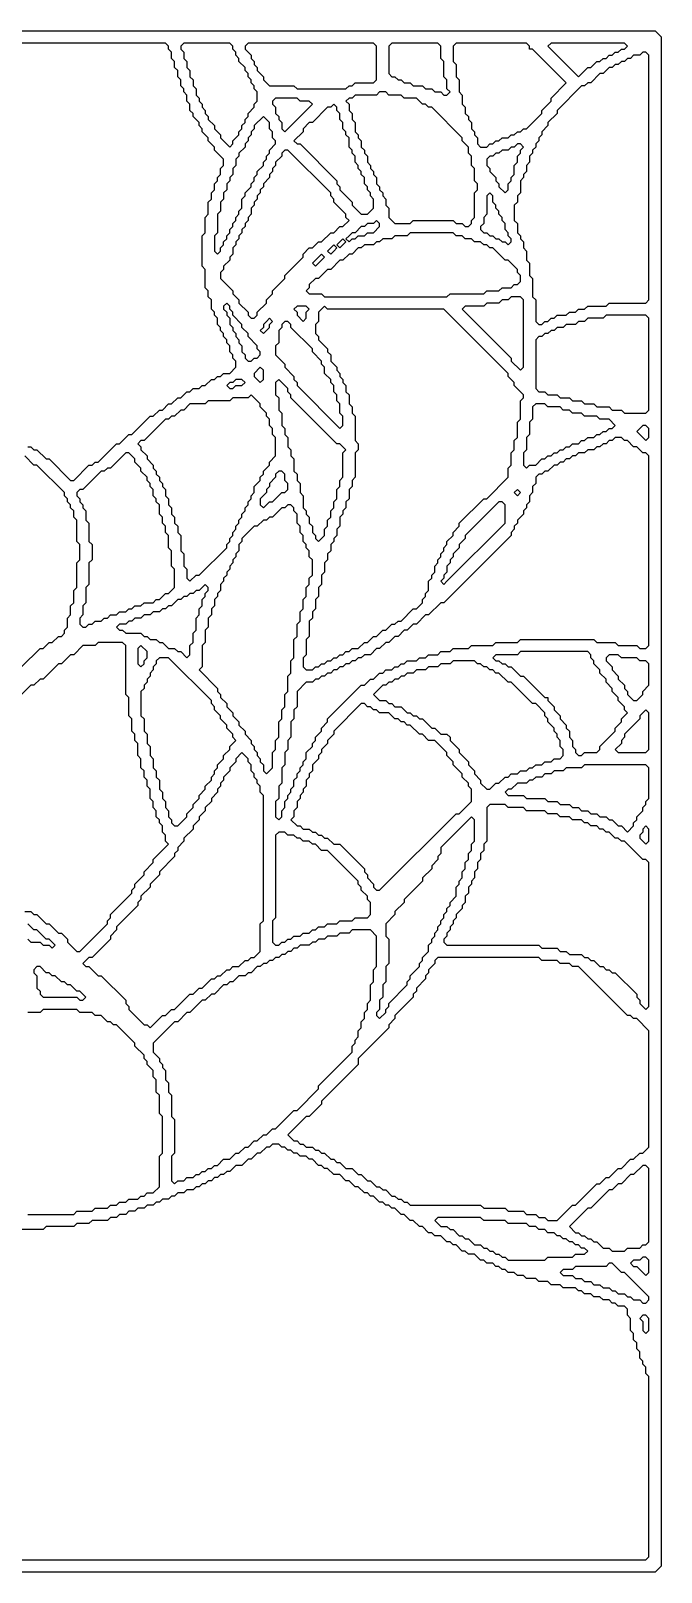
# Model space of a CAD drawing. Header units: millimetres. Extents: x 0 to 100, y 0 to 100.
# Drawn here: x 59.2 to 100.4, y -0.4 to 100.4 of the extents above; entities that cross this region are included whole.
import ezdxf

# ---------------------------------------------------------------- set-up
doc = ezdxf.new("R2010")
doc.units = ezdxf.units.MM
doc.layers.add('default', color=7, linetype='Continuous')

msp = doc.modelspace()

# ---------------------------------------------------------------- linework, layer by layer
at = {"layer": 'default'}
for points in [[(0, -0.4), (-0.4, 0), (-0.4, 100), (0, 100.4), (100, 100.4), (100.4, 100), (100.4, 0), (100, -0.4), (0, -0.4)], [(59, 73.2), (59.2, 73.2), (59.4, 73), (59.6, 73), (60.2, 72.4), (60.4, 72.4), (61.8, 71), (62, 71), (63, 72), (63.2, 72), (63.4, 72.2), (63.6, 72.2), (64.8, 73.4), (65, 73.4), (65.6, 74), (65.8, 74), (67, 75.2), (67.2, 75.2), (67.6, 75.6), (67.8, 75.6), (68.2, 76), (68.4, 76), (68.8, 76.4), (69, 76.4), (69.4, 76.8), (69.6, 76.8), (69.8, 77), (70.2, 77), (70.4, 77.2), (70.6, 77.2), (71, 77.6), (71.2, 77.6), (71.4, 77.8), (71.6, 77.8), (71.8, 78), (72.2, 78), (72.6, 78.4), (72.6, 78.8), (72.4, 79), (72.4, 79.2), (72.2, 79.4), (72.2, 79.8), (72, 80), (72, 80.2), (71.8, 80.4), (71.8, 80.6), (71.6, 80.8), (71.6, 81), (71.4, 81.2), (71.4, 81.6), (71.2, 81.8), (71.2, 82), (71, 82.2), (71, 82.8), (70.8, 83), (70.8, 83.4), (70.6, 83.6), (70.6, 84.8), (70.4, 85), (70.4, 87), (70.6, 87.2), (70.6, 88.2), (70.8, 88.4), (70.8, 89.2), (71, 89.4), (71, 89.8), (71.2, 90), (71.2, 90.4), (71.4, 90.6), (71.4, 90.8), (71.6, 91), (71.6, 91.4), (71.8, 91.6), (71.8, 92), (71.2, 92.6), (71.2, 92.8), (70.8, 93.2), (70.8, 93.4), (70.4, 93.8), (70.4, 94), (70.2, 94.2), (70.2, 94.4), (69.8, 94.8), (69.8, 95), (69.6, 95.2), (69.6, 95.6), (69.4, 95.8), (69.4, 96.2), (69.2, 96.4), (69.2, 96.6), (69, 96.8), (69, 97.2), (68.8, 97.4), (68.8, 97.8), (68.6, 98), (68.6, 98.4), (68.4, 98.6), (68.4, 99), (68.2, 99.2), (68.2, 99.4), (68, 99.6), (55.6, 99.6)], [(73, 94.2), (73.2, 94.4), (73.2, 94.6), (73.4, 94.8), (73.4, 95), (73.8, 95.4), (73.8, 95.6), (74, 95.8), (74, 96.4), (73.8, 96.6), (73.8, 96.8), (73.6, 97), (73.6, 97.2), (73.4, 97.4), (73.4, 97.6), (73.2, 97.8), (73.2, 98), (72.8, 98.4), (72.8, 98.6), (72.6, 98.8), (72.6, 99), (72.4, 99.2), (72.4, 99.4), (72.2, 99.6), (69.2, 99.6), (69, 99.4), (69, 99.2), (69.2, 99), (69.2, 98.6), (69.4, 98.4), (69.4, 98), (69.6, 97.8), (69.6, 97.4), (69.8, 97.2), (69.8, 96.8), (70, 96.6), (70, 96.2), (70.2, 96), (70.2, 95.8), (70.4, 95.6), (70.4, 95.4), (70.6, 95.2), (70.6, 95), (70.8, 94.8), (70.8, 94.6), (71.2, 94.2), (71.2, 94), (71.6, 93.6), (71.6, 93.4), (72.2, 92.8), (72.4, 93), (72.4, 93.2), (72.8, 93.6), (72.8, 93.8), (73, 94), (73, 94.2)], [(80, 96.8), (80.2, 96.8), (80.4, 97), (81.6, 97), (81.8, 97.2), (81.8, 99.4), (81.6, 99.6), (73.4, 99.6), (73.2, 99.4), (73.2, 99.2), (73.6, 98.8), (73.6, 98.6), (73.8, 98.4), (73.8, 98.2), (74, 98), (74, 97.8), (74.4, 97.4), (74.4, 97.2), (74.8, 96.8), (76.4, 96.8), (76.6, 96.6), (79.8, 96.6), (80, 96.8)], [(86.6, 96.4), (86.4, 96.6), (86.4, 97.2), (86.2, 97.4), (86.2, 98.4), (86, 98.6), (86, 99.4), (85.8, 99.6), (82.8, 99.6), (82.6, 99.4), (82.6, 97.6), (82.8, 97.4), (83, 97.4), (83.2, 97.2), (83.4, 97.2), (83.6, 97), (84, 97), (84.2, 96.8), (84.8, 96.8), (85, 96.6), (85.4, 96.6), (85.6, 96.4), (86, 96.4), (86.2, 96.2), (86.4, 96.2), (86.6, 96.4)], [(89.4, 93), (89.6, 93.2), (89.8, 93.2), (90, 93.4), (90.4, 93.4), (90.6, 93.6), (90.8, 93.6), (91, 93.8), (91.2, 93.8), (91.4, 94), (91.6, 94), (92.6, 95), (92.6, 95.2), (93.2, 95.8), (93.2, 96), (94.2, 97), (92, 99.2), (91.8, 99.2), (91.8, 99.4), (91.6, 99.6), (87, 99.6), (86.8, 99.4), (86.8, 98.4), (87, 98.2), (87, 97.4), (87.2, 97.2), (87.2, 96.4), (87.4, 96.2), (87.4, 95.6), (87.6, 95.4), (87.6, 95), (87.8, 94.8), (87.8, 94.6), (88, 94.4), (88, 94), (88.2, 93.8), (88.2, 93.6), (88.4, 93.4), (88.4, 93), (88.6, 92.8), (89, 92.8), (89.2, 93), (89.4, 93)], [(91, 87.8), (91, 87.2), (91.2, 87), (91.2, 86.8), (91.4, 86.6), (91.4, 86.2), (91.6, 86), (91.6, 85.4), (91.8, 85.2), (91.8, 84.4), (92, 84.2), (92, 83), (92.2, 82.8), (92.2, 81.4), (92.4, 81.2), (92.6, 81.2), (92.8, 81.4), (93, 81.4), (93.2, 81.6), (93.4, 81.6), (93.6, 81.8), (94.2, 81.8), (94.4, 82), (94.8, 82), (95, 82.2), (95.4, 82.2), (95.6, 82.4), (96.8, 82.4), (97, 82.6), (99.4, 82.6), (99.6, 82.8), (99.6, 98.8), (99.4, 99), (99.2, 99), (99, 98.8), (98.6, 98.8), (98.4, 98.6), (98.2, 98.6), (98, 98.4), (97.8, 98.4), (97.6, 98.2), (97.4, 98.2), (97.2, 98), (97, 98), (96.6, 97.6), (96.4, 97.6), (95.8, 97), (95.6, 97), (95.4, 96.8), (95.2, 96.8), (93.6, 95.2), (93.6, 95), (93, 94.4), (93, 94.2), (92.6, 93.8), (92.6, 93.6), (92.4, 93.4), (92.4, 93.2), (92.2, 93), (92.2, 92.8), (92, 92.6), (92, 92.4), (91.8, 92.2), (91.8, 91.8), (91.6, 91.6), (91.6, 91.2), (91.4, 91), (91.4, 90.8), (91.2, 90.6), (91.2, 89.8), (91, 89.6), (91, 89.2), (90.8, 89), (90.8, 88), (91, 87.8)], [(97.6, 99), (97.8, 99.2), (98, 99.2), (98.2, 99.4), (98, 99.6), (93.2, 99.6), (93, 99.4), (95, 97.4), (95.6, 98), (95.8, 98), (96.2, 98.4), (96.4, 98.4), (96.6, 98.6), (96.8, 98.6), (97, 98.8), (97.2, 98.8), (97.4, 99), (97.6, 99)], [(75.2, 96), (75, 95.8), (75, 95.6), (75.2, 95.4), (75.2, 95), (75.4, 94.8), (75.4, 94.6), (75.6, 94.4), (75.6, 94), (75.8, 93.8), (77.6, 95.6), (77.4, 95.8), (76.8, 95.8), (76.6, 96), (75.2, 96)], [(80, 95.2), (80.2, 95), (80.2, 94.6), (80.4, 94.4), (80.4, 93.8), (80.6, 93.6), (80.6, 93.4), (80.8, 93.2), (80.8, 92.8), (81, 92.6), (81, 92.4), (81.2, 92.2), (81.2, 91.8), (81.4, 91.6), (81.4, 91.4), (81.6, 91.2), (81.6, 91), (81.8, 90.8), (81.8, 90.4), (82, 90.2), (82, 90), (82.2, 89.8), (82.2, 89.6), (82.4, 89.4), (82.4, 89), (82.6, 88.8), (82.6, 88.2), (83, 87.8), (84, 87.8), (84.2, 88), (86.8, 88), (87, 87.8), (87.4, 87.8), (87.6, 87.6), (87.8, 87.6), (88, 87.8), (88, 88), (88.2, 88.2), (88.2, 89.8), (88.4, 90), (88.4, 90.4), (88.2, 90.6), (88.2, 91.4), (88, 91.6), (88, 92.2), (87.8, 92.4), (87.8, 92.8), (87.4, 93.2), (87.4, 93.4), (85.4, 95.4), (85.2, 95.4), (85, 95.6), (84.8, 95.6), (84.4, 96), (83.6, 96), (83.4, 96.2), (82.6, 96.2), (82.4, 96.4), (82, 96.4), (81.8, 96.2), (80.4, 96.2), (80.2, 96), (80, 96), (79.8, 95.8), (80, 95.6), (80, 95.2)], [(74, 91), (74, 91.2), (74.4, 91.6), (74.4, 91.8), (74.6, 92), (74.6, 92.2), (74.8, 92.4), (74.8, 92.6), (75.2, 93), (75.2, 93.2), (75, 93.4), (75, 93.8), (74.8, 94), (74.8, 94.4), (74.4, 94.8), (73.8, 94.2), (73.8, 94), (73.6, 93.8), (73.6, 93.6), (73.4, 93.4), (73.4, 93.2), (73.2, 93), (73.2, 92.8), (72.8, 92.4), (72.8, 92.2), (72.6, 92), (72.6, 91.6), (72.4, 91.4), (72.4, 91), (72.2, 90.8), (72.2, 90.6), (72, 90.4), (72, 90), (71.8, 89.8), (71.8, 89.4), (71.6, 89.2), (71.6, 88.6), (71.4, 88.4), (71.4, 87.2), (71.2, 87), (71.2, 86), (71.4, 85.8), (71.6, 86), (71.6, 86.2), (71.8, 86.4), (71.8, 86.6), (72, 86.8), (72, 87), (72.2, 87.2), (72.2, 87.4), (72.4, 87.6), (72.4, 87.8), (72.6, 88), (72.6, 88.2), (72.8, 88.4), (72.8, 88.6), (73, 88.8), (73, 89.4), (73.2, 89.6), (73.2, 89.8), (73.6, 90.2), (73.6, 90.4), (73.8, 90.6), (73.8, 90.8), (74, 91)], [(77, 93.8), (76.4, 93.2), (76.6, 93), (76.8, 93), (79.2, 90.6), (79.2, 90.4), (79.4, 90.2), (79.4, 90), (80.2, 89.2), (80.2, 89), (80.8, 88.4), (81.2, 88.4), (81.6, 88.8), (81.6, 89.4), (81.4, 89.6), (81.4, 89.8), (81.2, 90), (81.2, 90.2), (81, 90.4), (81, 90.8), (80.8, 91), (80.8, 91.2), (80.6, 91.4), (80.6, 91.6), (80.4, 91.8), (80.4, 92.2), (80.2, 92.4), (80.2, 92.6), (80, 92.8), (80, 93.4), (79.8, 93.6), (79.8, 93.8), (79.6, 94), (79.6, 94.4), (79.4, 94.6), (79.4, 95), (79.2, 95.2), (79.2, 95.4), (79, 95.6), (78.8, 95.4), (78.6, 95.4), (77.6, 94.4), (77.4, 94.4), (77, 94), (77, 93.8)], [(89.6, 92.4), (89.4, 92.2), (89.2, 92.2), (89, 92), (89, 91.6), (89.2, 91.4), (89.2, 91.2), (89.6, 90.8), (89.6, 90.6), (89.8, 90.4), (89.8, 90.2), (90.2, 89.8), (90.4, 90), (90.4, 90.4), (90.6, 90.6), (90.6, 90.8), (90.8, 91), (90.8, 91.6), (91, 91.8), (91, 92.2), (91.2, 92.4), (91.2, 92.6), (91.4, 92.8), (91.2, 93), (91, 93), (90.8, 92.8), (90.6, 92.8), (90.4, 92.6), (90, 92.6), (89.8, 92.4), (89.6, 92.4)], [(72.4, 83.2), (72.8, 82.8), (72.8, 82.6), (73.4, 82), (73.4, 81.8), (73.6, 81.6), (73.8, 81.6), (74, 81.8), (74, 82), (74.6, 82.6), (74.6, 82.8), (75, 83.2), (75, 83.4), (75.8, 84.2), (75.8, 84.4), (77, 85.6), (77, 85.8), (77.4, 86.2), (77.6, 86.2), (78, 86.6), (78.2, 86.6), (78.8, 87.2), (79, 87.2), (79.4, 87.6), (79.6, 87.6), (80, 88), (79.8, 88.2), (79.8, 88.4), (79, 89.2), (79, 89.4), (78.8, 89.6), (78.8, 89.8), (76, 92.6), (75.8, 92.6), (75.6, 92.4), (75.6, 92.2), (75.2, 91.8), (75.2, 91.6), (75, 91.4), (75, 91.2), (74.8, 91), (74.8, 90.8), (74.4, 90.4), (74.4, 90.2), (74.2, 90), (74.2, 89.8), (74, 89.6), (74, 89.4), (73.8, 89.2), (73.8, 89), (73.6, 88.8), (73.6, 88.4), (73.4, 88.2), (73.4, 88), (73.2, 87.8), (73.2, 87.6), (73, 87.4), (73, 87.2), (72.8, 87), (72.8, 86.8), (72.6, 86.6), (72.6, 86.4), (72.4, 86.2), (72.4, 85.8), (72.2, 85.6), (72.2, 85.4), (71.8, 85), (71.8, 84.8), (71.6, 84.6), (71.6, 84.2), (72.4, 83.4), (72.4, 83.2)], [(90, 88), (90, 88.2), (89.8, 88.4), (89.8, 88.6), (89.6, 88.8), (89.6, 89), (89.4, 89.2), (89.4, 89.6), (89.2, 89.8), (89, 89.6), (89, 88.4), (88.8, 88.2), (88.8, 87.8), (88.6, 87.6), (88.6, 87.4), (88.8, 87.2), (89, 87.2), (89.2, 87), (89.4, 87), (89.6, 86.8), (89.8, 86.8), (90, 86.6), (90.2, 86.6), (90.4, 86.4), (90.6, 86.6), (90.6, 86.8), (90.4, 87), (90.4, 87.2), (90.2, 87.4), (90.2, 87.8), (90, 88)], [(80.2, 86.8), (80.4, 86.8), (80.6, 87), (81, 87), (81.2, 87.2), (81.6, 87.2), (82, 87.6), (82, 87.8), (81.8, 88), (81.6, 87.8), (81.2, 87.8), (81, 87.6), (80.8, 87.6), (80.4, 87.2), (80.2, 87.2), (80, 87), (79.8, 86.8), (80, 86.6), (80.2, 86.8)], [(80, 85.8), (79.6, 85.4), (79.4, 85.4), (78.8, 84.8), (78.6, 84.8), (78, 84.2), (77.8, 84.2), (77.4, 83.8), (77.4, 83.6), (77.2, 83.4), (77.4, 83.2), (78.2, 83.2), (78.4, 83), (86.4, 83), (86.6, 83.2), (88.8, 83.2), (89, 83.4), (89.8, 83.4), (90, 83.6), (90.6, 83.6), (90.8, 83.8), (91, 83.8), (91.2, 84), (91.2, 84.4), (91, 84.6), (91, 84.8), (90.4, 85.4), (90.2, 85.4), (89.4, 86.2), (89.2, 86.2), (89, 86.4), (88.8, 86.4), (88.6, 86.6), (88.2, 86.6), (88, 86.8), (87.6, 86.8), (87.4, 87), (87, 87), (86.8, 87.2), (84, 87.2), (83.8, 87), (83, 87), (82.8, 86.8), (82.2, 86.8), (82, 86.6), (81.8, 86.6), (81.6, 86.4), (81, 86.4), (80.8, 86.2), (80.6, 86.2), (80.2, 85.8), (80, 85.8)], [(79.6, 86.4), (79.8, 86.6), (79.6, 86.8), (79.4, 86.6), (79.2, 86.4), (79.4, 86.2), (79.6, 86.4)], [(77.8, 85), (78, 85.2), (78.2, 85.4), (78.4, 85.6), (78.2, 85.8), (78, 85.6), (77.8, 85.4), (77.6, 85.2), (77.8, 85)], [(78.6, 86), (78.8, 85.8), (79, 86), (79.2, 86.2), (79, 86.4), (78.8, 86.2), (78.6, 86)], [(91.2, 78.2), (91.4, 78.4), (91.4, 82.8), (91.2, 83), (90.6, 83), (90.4, 82.8), (90, 82.8), (89.8, 82.6), (89, 82.6), (88.8, 82.4), (87.6, 82.4), (87.4, 82.2), (90.6, 79), (90.6, 78.8), (91.2, 78.2)], [(73.4, 80.6), (73, 81), (73, 81.2), (72.4, 81.8), (72.4, 82), (72.2, 82.2), (72.2, 82.4), (72, 82.6), (71.8, 82.4), (71.8, 82.2), (72, 82), (72, 81.8), (72.2, 81.6), (72.2, 81.2), (72.4, 81), (72.4, 80.8), (72.6, 80.6), (72.6, 80.4), (72.8, 80.2), (72.8, 80), (73, 79.8), (73, 79.4), (73.2, 79.2), (73.2, 79), (73.4, 78.8), (73.6, 78.8), (73.8, 79), (74, 79), (74.2, 79.2), (74.2, 79.4), (74, 79.6), (74, 79.8), (73.4, 80.4), (73.4, 80.6)], [(77.2, 81.6), (77.2, 82), (77.4, 82.2), (77.2, 82.4), (76.6, 82.4), (76.4, 82.2), (76.6, 82), (76.6, 81.8), (77, 81.4), (77.2, 81.6)], [(79.4, 78), (79.4, 77.8), (79.6, 77.6), (79.6, 77.4), (79.8, 77.2), (79.8, 76.8), (80, 76.6), (80, 76), (80.2, 75.8), (80.2, 75.4), (80.4, 75.2), (80.4, 73.6), (80.6, 73.4), (80.6, 73), (80.4, 72.8), (80.4, 71.2), (80.2, 71), (80.2, 70.6), (80, 70.4), (80, 69.8), (79.8, 69.6), (79.8, 69.2), (79.6, 69), (79.6, 68.8), (79.4, 68.6), (79.4, 68), (79.2, 67.8), (79.2, 67.4), (79, 67.2), (79, 67), (78.8, 66.8), (78.8, 66.4), (78.6, 66.2), (78.6, 65.8), (78.4, 65.6), (78.4, 65), (78.2, 64.8), (78.2, 64.2), (78, 64), (78, 63.4), (77.8, 63.2), (77.8, 62.6), (77.6, 62.4), (77.6, 62), (77.4, 61.8), (77.4, 60.8), (77.2, 60.6), (77.2, 59.6), (77, 59.4), (77, 58.8), (77.2, 58.6), (77.6, 58.6), (77.8, 58.8), (78, 58.8), (78.2, 59), (78.4, 59), (78.6, 59.2), (78.8, 59.2), (79, 59.4), (79.2, 59.4), (79.4, 59.6), (79.6, 59.6), (79.8, 59.8), (80, 59.8), (80.2, 60), (80.6, 60), (81, 60.4), (81.2, 60.4), (81.6, 60.8), (81.8, 60.8), (82.2, 61.2), (82.4, 61.2), (82.8, 61.6), (83, 61.6), (83.2, 61.8), (83.4, 61.8), (84.2, 62.6), (84.4, 62.6), (84.8, 63), (84.8, 63.2), (85, 63.4), (85, 63.6), (85.2, 63.8), (85.2, 64.4), (85.4, 64.6), (85.4, 64.8), (85.6, 65), (85.6, 65.4), (85.8, 65.6), (85.8, 65.8), (86, 66), (86, 66.2), (86.2, 66.4), (86.2, 66.6), (86.4, 66.8), (86.4, 67), (86.8, 67.4), (86.8, 67.6), (87.2, 68), (87.2, 68.2), (88.8, 69.8), (89, 69.8), (90.4, 71.2), (90.4, 71.8), (90.6, 72), (90.6, 72.8), (90.8, 73), (90.8, 73.6), (91, 73.8), (91, 74.8), (91.2, 75), (91.2, 76.2), (91.4, 76.4), (91.4, 76.6), (90.8, 77.2), (90.8, 77.4), (90.4, 77.8), (90.4, 78), (86.2, 82.2), (78.6, 82.2), (78.4, 82.4), (78, 82), (78, 81.4), (77.8, 81.2), (77.8, 80.6), (78, 80.4), (78, 80.2), (78.6, 79.6), (78.6, 79.4), (78.8, 79.2), (78.8, 78.8), (79.2, 78.4), (79.2, 78.2), (79.4, 78)], [(95, 81.4), (94.8, 81.2), (94.2, 81.2), (94, 81), (93.6, 81), (93.4, 80.8), (93.2, 80.8), (93, 80.6), (92.8, 80.6), (92.6, 80.4), (92.4, 80.4), (92.2, 80.2), (92.2, 77), (92.4, 76.8), (92.8, 76.8), (93, 76.6), (93.6, 76.6), (93.8, 76.4), (94.4, 76.4), (94.6, 76.2), (95.2, 76.2), (95.4, 76), (96, 76), (96.2, 75.8), (97, 75.8), (97.2, 75.6), (97.8, 75.6), (98, 75.4), (99.4, 75.4), (99.6, 75.6), (99.6, 81.6), (99.4, 81.8), (96.8, 81.8), (96.6, 81.6), (95.6, 81.6), (95.4, 81.4), (95, 81.4)], [(74.6, 81.4), (74.4, 81.2), (74.4, 81), (74.2, 80.8), (74.4, 80.6), (74.6, 80.8), (74.8, 81), (74.8, 81.2), (75, 81.4), (74.8, 81.6), (74.6, 81.4)], [(76.2, 81.2), (76, 81.4), (75.8, 81.4), (75.6, 81.2), (75.6, 81), (75.4, 80.8), (75.4, 80), (75.2, 79.8), (75.2, 79.2), (75.8, 78.6), (75.8, 78.4), (76.4, 77.8), (76.4, 77.6), (76.6, 77.4), (76.6, 77.2), (79.4, 74.4), (79.6, 74.6), (79.6, 75.2), (79.4, 75.4), (79.4, 76), (79.2, 76.2), (79.2, 76.6), (79, 76.8), (79, 77.2), (78.8, 77.4), (78.8, 77.6), (78.4, 78), (78.4, 78.4), (78.2, 78.6), (78.2, 78.8), (77.6, 79.4), (77.6, 79.6), (76.2, 81), (76.2, 81.2)], [(73.8, 77.8), (74.2, 77.4), (74.4, 77.6), (74.4, 78.2), (74.2, 78.4), (73.8, 78), (73.8, 77.8)], [(73, 77.6), (72.6, 77.6), (72.4, 77.4), (72.2, 77.4), (72, 77.2), (72.2, 77), (72.4, 77), (72.6, 77.2), (73, 77.2), (73.2, 77.4), (73, 77.6)], [(77.4, 68.2), (77.6, 68), (77.6, 67.6), (77.8, 67.4), (77.8, 67.2), (78, 67), (78.4, 67.4), (78.4, 67.8), (78.6, 68), (78.6, 68.4), (78.8, 68.6), (78.8, 69), (79, 69.2), (79, 69.6), (79.2, 69.8), (79.2, 70.4), (79.4, 70.6), (79.4, 71), (79.6, 71.2), (79.6, 72.8), (79.8, 73), (79.4, 73.4), (79.2, 73.4), (76.2, 76.4), (76.2, 76.6), (76, 76.8), (76, 77), (75.4, 77.6), (75.2, 77.4), (75.2, 76.6), (75.4, 76.4), (75.4, 75.6), (75.6, 75.4), (75.6, 74.6), (75.8, 74.4), (75.8, 74), (76, 73.8), (76, 73.2), (76.2, 73), (76.2, 72.6), (76.4, 72.4), (76.4, 71.6), (76.6, 71.4), (76.6, 71), (76.8, 70.8), (76.8, 70.2), (77, 70), (77, 69.2), (77.2, 69), (77.2, 68.8), (77.4, 68.6), (77.4, 68.2)], [(72.4, 67.6), (72.6, 67.8), (72.6, 68), (72.8, 68.2), (72.8, 68.4), (73, 68.6), (73, 68.8), (73.2, 69), (73.2, 69.2), (73.4, 69.4), (73.4, 69.6), (73.6, 69.8), (73.6, 70), (73.8, 70.2), (73.8, 70.6), (74.2, 71), (74.2, 71.2), (74.4, 71.4), (74.4, 71.6), (74.8, 72), (74.8, 72.2), (75.2, 72.6), (75.2, 73.8), (75, 74), (75, 74.4), (74.8, 74.6), (74.8, 75), (74.6, 75.2), (74.6, 75.4), (74.2, 75.8), (74.2, 76), (73.6, 76.6), (73.4, 76.4), (72.4, 76.4), (72.2, 76.2), (70.8, 76.2), (70.6, 76), (69.6, 76), (69.2, 75.6), (69, 75.6), (68.6, 75.2), (68.4, 75.2), (68.2, 75), (68, 75), (66.6, 73.6), (66.4, 73.6), (66.2, 73.4), (66.4, 73.2), (66.4, 73), (66.8, 72.6), (66.8, 72.4), (67.2, 72), (67.2, 71.8), (67.4, 71.6), (67.4, 71.4), (67.6, 71.2), (67.6, 71), (67.8, 70.8), (67.8, 70.6), (68, 70.4), (68, 70), (68.2, 69.8), (68.2, 69.4), (68.4, 69.2), (68.4, 68.8), (68.6, 68.6), (68.6, 68.2), (68.8, 68), (68.8, 67.6), (69, 67.4), (69, 66.4), (69.2, 66.2), (69.2, 65.4), (69.4, 65.2), (69.4, 64.6), (69.6, 64.4), (70, 64.8), (70.2, 64.8), (72, 66.6), (72, 66.8), (72.2, 67), (72.2, 67.2), (72.4, 67.4), (72.4, 67.6)], [(95, 73.4), (95.2, 73.6), (95.4, 73.6), (95.6, 73.8), (96, 73.8), (96.2, 74), (96.4, 74), (96.6, 74.2), (96.8, 74.2), (97, 74.4), (97.2, 74.4), (97.4, 74.6), (97, 75), (96.4, 75), (96.2, 75.2), (95.4, 75.2), (95.2, 75.4), (94.6, 75.4), (94.4, 75.6), (94, 75.6), (93.8, 75.8), (93, 75.8), (92.8, 76), (92.2, 76), (92, 75.8), (92, 75), (91.8, 74.8), (91.8, 74), (91.6, 73.8), (91.6, 73), (91.4, 72.8), (91.4, 72), (91.6, 71.8), (91.8, 72), (92.2, 72), (92.6, 72.4), (92.8, 72.4), (93, 72.6), (93.2, 72.6), (93.4, 72.8), (93.6, 72.8), (93.8, 73), (94, 73), (94.2, 73.2), (94.4, 73.2), (94.6, 73.4), (95, 73.4)], [(99.4, 74.6), (99.2, 74.6), (98.8, 74.2), (99.4, 73.6), (99.6, 73.8), (99.6, 74.4), (99.4, 74.6)], [(98, 73.6), (97.8, 73.8), (97.4, 73.8), (97.2, 73.6), (97, 73.6), (96.8, 73.4), (96.6, 73.4), (96.4, 73.2), (96.2, 73.2), (96, 73), (95.6, 73), (95.4, 72.8), (95, 72.8), (94.8, 72.6), (94.6, 72.6), (94.4, 72.4), (94.2, 72.4), (94, 72.2), (93.8, 72.2), (93.6, 72), (93.4, 72), (93, 71.6), (92.8, 71.6), (92.6, 71.4), (92.4, 71.4), (92.2, 71.2), (92.2, 70.8), (92, 70.6), (92, 70.2), (91.8, 70), (91.8, 69.6), (91.6, 69.4), (91.6, 69.2), (91.4, 69), (91.4, 68.8), (91, 68.4), (91, 68.2), (90.8, 68), (90.8, 67.8), (90.6, 67.6), (90.6, 67.4), (86.2, 63), (86, 63), (85.2, 62.2), (85, 62.2), (84.4, 61.6), (84.2, 61.6), (83.8, 61.2), (83.6, 61.2), (83.2, 60.8), (83, 60.8), (82.6, 60.4), (82.4, 60.4), (82, 60), (81.8, 60), (81.4, 59.6), (81, 59.6), (80.8, 59.4), (80.6, 59.4), (80.4, 59.2), (80.2, 59.2), (80, 59), (79.8, 59), (79.6, 58.8), (79.4, 58.8), (79.2, 58.6), (79, 58.6), (78.8, 58.4), (78.6, 58.4), (78.4, 58.2), (78.2, 58.2), (78, 58), (77.8, 58), (77.6, 57.8), (77.2, 57.8), (76.6, 57.2), (76.6, 56.2), (76.4, 56), (76.4, 55.4), (76.2, 55.2), (76.2, 54.2), (76, 54), (76, 53.4), (75.8, 53.2), (75.8, 52.4), (75.6, 52.2), (75.6, 51.2), (75.4, 51), (75.4, 50.2), (75.2, 50), (75.2, 49), (75.4, 48.8), (75.6, 49), (75.6, 49.4), (75.8, 49.6), (75.8, 50), (76, 50.2), (76, 50.4), (76.2, 50.6), (76.2, 50.8), (76.4, 51), (76.4, 51.4), (76.6, 51.6), (76.6, 51.8), (76.8, 52), (76.8, 52.2), (77, 52.4), (77, 52.6), (77.2, 52.8), (77.2, 53.2), (77.6, 53.6), (77.6, 53.8), (77.8, 54), (77.8, 54.2), (78.2, 54.6), (78.2, 54.8), (78.6, 55.2), (78.6, 55.4), (80.8, 57.6), (81, 57.6), (81.4, 58), (81.6, 58), (82, 58.4), (82.2, 58.4), (82.4, 58.6), (82.8, 58.6), (83, 58.8), (83.2, 58.8), (83.4, 59), (83.6, 59), (83.8, 59.2), (84.4, 59.2), (84.6, 59.4), (85, 59.4), (85.2, 59.6), (85.8, 59.6), (86, 59.8), (86.6, 59.8), (86.8, 60), (87.8, 60), (88, 60.2), (89.4, 60.2), (89.6, 60.4), (91, 60.4), (91.2, 60.6), (96, 60.6), (96.2, 60.4), (97.4, 60.4), (97.6, 60.2), (98.8, 60.2), (99, 60), (99.4, 60), (99.6, 60.2), (99.6, 72.6), (99.4, 72.8), (99.2, 72.8), (98.8, 73.2), (98.6, 73.2), (98.2, 73.6), (98, 73.6)], [(58.6, 58.8), (59.8, 60), (60, 60), (60.4, 60.4), (60.6, 60.4), (61, 60.8), (61.2, 60.8), (61.4, 61), (61.4, 61.2), (61.6, 61.4), (61.6, 62), (61.8, 62.2), (61.8, 62.8), (62, 63), (62, 63.8), (62.2, 64), (62.2, 65.6), (62.4, 65.8), (62.4, 66.8), (62.2, 67), (62.2, 68.4), (62, 68.6), (62, 69), (61.8, 69.2), (61.8, 69.4), (61.6, 69.6), (61.6, 69.8), (61.4, 70), (61.4, 70.2), (59.6, 72), (59.4, 72), (58.8, 72.6)], [(65.8, 62.6), (66, 62.8), (66.4, 62.8), (66.6, 63), (67.2, 63), (67.4, 63.2), (67.6, 63.2), (68, 63.6), (68.2, 63.6), (68.6, 64), (68.6, 65.2), (68.4, 65.4), (68.4, 66.4), (68.2, 66.6), (68.2, 67.4), (68, 67.6), (68, 68), (67.8, 68.2), (67.8, 68.6), (67.6, 68.8), (67.6, 69.4), (67.4, 69.6), (67.4, 69.8), (67.2, 70), (67.2, 70.4), (67, 70.6), (67, 70.8), (66.8, 71), (66.8, 71.2), (66.4, 71.6), (66.4, 71.8), (66, 72.2), (66, 72.4), (65.6, 72.8), (65.4, 72.8), (64.4, 71.8), (64.2, 71.8), (64, 71.6), (63.8, 71.6), (62.6, 70.4), (62.4, 70.4), (62.2, 70.2), (62.2, 70), (62.4, 69.8), (62.4, 69.6), (62.6, 69.4), (62.6, 69.2), (62.8, 69), (62.8, 68.4), (63, 68.2), (63, 67), (63.2, 66.8), (63.2, 65.8), (63, 65.6), (63, 64.2), (62.8, 64), (62.8, 63), (62.6, 62.8), (62.6, 62.2), (62.4, 62), (62.4, 61.6), (62.6, 61.4), (62.8, 61.4), (63, 61.6), (63.2, 61.6), (63.4, 61.8), (63.8, 61.8), (64, 62), (64.2, 62), (64.4, 62.2), (64.8, 62.2), (65, 62.4), (65.4, 62.4), (65.6, 62.6), (65.8, 62.6)], [(76, 70.8), (75.8, 71), (75.8, 71.4), (75.6, 71.6), (75.4, 71.6), (75.2, 71.4), (75.2, 71.2), (74.8, 70.8), (74.8, 70.6), (74.6, 70.4), (74.6, 70.2), (74.2, 69.8), (74.2, 69.4), (74.4, 69.2), (74.8, 69.6), (75, 69.6), (75.6, 70.2), (75.8, 70.2), (76, 70.4), (76, 70.8)], [(86.2, 64.6), (86, 64.4), (86.2, 64.2), (86.4, 64.4), (90.2, 68.2), (90.2, 69.4), (90, 69.6), (89.8, 69.6), (87.6, 67.4), (87.6, 67.2), (87.2, 66.8), (87.2, 66.6), (86.8, 66.2), (86.8, 66), (86.6, 65.8), (86.6, 65.6), (86.4, 65.4), (86.4, 65), (86.2, 64.8), (86.2, 64.6)], [(90.8, 70.2), (91, 70), (91.2, 70.2), (91, 70.4), (90.8, 70.2)], [(71, 62.6), (71, 62.2), (70.8, 62), (70.8, 61.4), (70.6, 61.2), (70.6, 60.4), (70.4, 60.2), (70.4, 58.8), (70.2, 58.6), (71.4, 57.4), (71.4, 57.2), (71.6, 57), (71.6, 56.8), (72, 56.4), (72, 56.2), (72.4, 55.8), (72.4, 55.6), (72.8, 55.2), (72.8, 55), (73.2, 54.6), (73.2, 54.4), (73.6, 54), (73.6, 53.8), (73.8, 53.6), (73.8, 53.4), (74, 53.2), (74, 53), (74.2, 52.8), (74.2, 52.6), (74.4, 52.4), (74.4, 52), (74.6, 51.8), (75, 52.2), (75, 53.2), (75.2, 53.4), (75.2, 54), (75.4, 54.2), (75.4, 55.2), (75.6, 55.4), (75.6, 56), (75.8, 56.2), (75.8, 57), (76, 57.2), (76, 58.2), (76.2, 58.4), (76.2, 59.2), (76.4, 59.4), (76.4, 60.6), (76.6, 60.8), (76.6, 61.6), (76.8, 61.8), (76.8, 62.4), (77, 62.6), (77, 63.2), (77.2, 63.4), (77.2, 64), (77.4, 64.2), (77.4, 64.6), (77.6, 64.8), (77.6, 65.8), (77.4, 66), (77.4, 66.4), (77.2, 66.6), (77.2, 66.8), (77, 67), (77, 67.4), (76.8, 67.6), (76.8, 68), (76.6, 68.2), (76.6, 68.8), (76.4, 69), (76.4, 69.2), (76.2, 69.4), (76, 69.4), (75.8, 69.2), (75.6, 69.2), (75, 68.6), (74.8, 68.6), (74.6, 68.4), (74.4, 68.4), (74, 68), (73.8, 68), (73, 67.2), (73, 67), (72.8, 66.8), (72.8, 66.4), (72.6, 66.2), (72.6, 66), (72.4, 65.8), (72.4, 65.6), (72.2, 65.4), (72.2, 65.2), (72, 65), (72, 64.8), (71.8, 64.6), (71.8, 64.4), (71.6, 64.2), (71.6, 63.8), (71.4, 63.6), (71.4, 63.4), (71.2, 63.2), (71.2, 62.8), (71, 62.6)], [(66, 62), (65.8, 61.8), (65.6, 61.8), (65.4, 61.6), (65, 61.6), (64.8, 61.4), (65, 61.2), (65.2, 61.2), (65.4, 61), (66.4, 61), (66.6, 60.8), (66.8, 60.8), (67, 60.6), (67.4, 60.6), (67.6, 60.4), (67.8, 60.4), (68.2, 60), (68.6, 60), (68.8, 59.8), (69, 59.8), (69.4, 59.4), (69.6, 59.6), (69.6, 60.2), (69.8, 60.4), (69.8, 61), (70, 61.2), (70, 62), (70.2, 62.2), (70.2, 62.6), (70.4, 62.8), (70.4, 63.2), (70.6, 63.4), (70.6, 63.6), (70.8, 63.8), (70.8, 64), (70.6, 64.2), (70.2, 63.8), (70, 63.8), (69.8, 63.6), (69.6, 63.6), (69.4, 63.4), (69.2, 63.4), (69, 63.2), (68.8, 63.2), (68.4, 62.8), (68.2, 62.8), (68, 62.6), (67.8, 62.6), (67.6, 62.4), (67.2, 62.4), (67, 62.2), (66.6, 62.2), (66.4, 62), (66, 62)], [(58.8, 42.8), (59.2, 42.8), (59.4, 42.6), (59.6, 42.6), (60.2, 42), (60.4, 42), (61, 41.4), (61.2, 41.4), (61.6, 41), (61.6, 40.8), (62.2, 40.2), (62.4, 40.2), (64.2, 42), (64.2, 42.2), (64.4, 42.4), (64.4, 42.6), (65.8, 44), (65.8, 44.2), (66, 44.4), (66, 44.6), (66.6, 45.2), (66.6, 45.4), (67.2, 46), (67.2, 46.2), (68.2, 47.2), (68, 47.4), (68, 47.8), (67.8, 48), (67.8, 48.4), (67.6, 48.6), (67.6, 48.8), (67.4, 49), (67.4, 49.4), (67.2, 49.6), (67.2, 50), (67, 50.2), (67, 50.8), (66.8, 51), (66.8, 51.4), (66.6, 51.6), (66.6, 52), (66.4, 52.2), (66.4, 52.8), (66.2, 53), (66.2, 53.8), (66, 54), (66, 54.4), (65.8, 54.6), (65.8, 55.4), (65.6, 55.6), (65.6, 56.8), (65.4, 57), (65.4, 60.2), (65.2, 60.4), (63.6, 60.4), (63.4, 60.2), (62.6, 60.2), (62, 59.6), (61.8, 59.6), (61.2, 59), (61, 59), (60, 58), (59.8, 58), (59.4, 57.6), (59.2, 57.6), (58.4, 56.8)], [(66.8, 59.8), (66.4, 60.2), (66.2, 60), (66.2, 59), (66.4, 58.8), (66.6, 59), (66.6, 59.2), (66.8, 59.4), (66.8, 59.8)], [(96.4, 58.4), (96.4, 58.6), (96, 59), (96, 59.2), (95.8, 59.4), (95.8, 59.6), (95.6, 59.8), (91.2, 59.8), (91, 59.6), (89.6, 59.6), (89.4, 59.4), (89.6, 59.2), (89.8, 59.2), (90, 59), (90.2, 59), (90.4, 58.8), (90.6, 58.8), (91.2, 58.2), (91.4, 58.2), (92.8, 56.8), (93, 56.8), (93, 56.6), (93.4, 56.2), (93.4, 56), (93.8, 55.6), (93.8, 55.4), (94.2, 55), (94.2, 54.8), (94.4, 54.6), (94.4, 54.2), (94.6, 54), (94.6, 53.6), (94.8, 53.4), (94.8, 53.2), (95, 53), (95.2, 53), (95.4, 53.2), (96.2, 53.2), (96.4, 53.4), (96.4, 53.6), (97.4, 54.6), (97.4, 54.8), (97.8, 55.2), (97.8, 55.4), (98.2, 55.8), (98, 56), (98, 56.2), (97.6, 56.6), (97.6, 56.8), (97.2, 57.2), (97.2, 57.4), (96.8, 57.8), (96.8, 58), (96.4, 58.4)], [(97, 59.6), (96.8, 59.4), (96.8, 59.2), (97.2, 58.8), (97.2, 58.6), (97.6, 58.2), (97.6, 58), (98, 57.6), (98, 57.4), (98.2, 57.2), (98.2, 57), (98.6, 56.6), (98.8, 56.6), (99.2, 57), (99.2, 57.2), (99.6, 57.6), (99.6, 59), (99.4, 59.2), (99, 59.2), (98.8, 59.4), (97.8, 59.4), (97.6, 59.6), (97, 59.6)], [(69.4, 49), (69.4, 49.2), (69.8, 49.6), (69.8, 49.8), (70.2, 50.2), (70.2, 50.4), (70.6, 50.8), (70.6, 51), (71, 51.4), (71, 51.6), (71.2, 51.8), (71.2, 52), (71.4, 52.2), (71.4, 52.4), (71.8, 52.8), (71.8, 53), (72.2, 53.4), (72.2, 53.6), (72.6, 54), (72.4, 54.2), (72.4, 54.4), (72, 54.8), (72, 55), (71.6, 55.4), (71.6, 55.6), (71.2, 56), (71.2, 56.2), (71, 56.4), (71, 56.6), (68.2, 59.4), (67.6, 59.4), (67.4, 59.2), (67.4, 59), (67.2, 58.8), (67.2, 58.6), (67, 58.4), (67, 58.2), (66.8, 58), (66.8, 57.8), (66.6, 57.6), (66.6, 57.4), (66.4, 57.2), (66.4, 55.6), (66.6, 55.4), (66.6, 54.6), (66.8, 54.4), (66.8, 53.8), (67, 53.6), (67, 53), (67.2, 52.8), (67.2, 52.2), (67.4, 52), (67.4, 51.6), (67.6, 51.4), (67.6, 50.8), (67.8, 50.6), (67.8, 50.2), (68, 50), (68, 49.6), (68.2, 49.4), (68.2, 49), (68.4, 48.8), (68.4, 48.6), (68.6, 48.4), (68.8, 48.4), (69.4, 49)], [(84.6, 55.4), (84.8, 55.4), (85.4, 54.8), (85.6, 54.8), (86, 54.4), (86.4, 54.4), (86.6, 54.2), (86.6, 54), (87.2, 53.4), (87.2, 53.2), (87.8, 52.6), (87.8, 52.4), (88.2, 52), (88.2, 51.8), (88.6, 51.4), (88.6, 51.2), (89, 50.8), (89.2, 50.8), (89.6, 51.2), (89.8, 51.2), (90.2, 51.6), (90.4, 51.6), (90.6, 51.8), (91, 51.8), (91.2, 52), (91.6, 52), (91.8, 52.2), (92, 52.2), (92.2, 52.4), (92.6, 52.4), (92.8, 52.6), (93.2, 52.6), (93.4, 52.8), (93.8, 52.8), (94, 53), (94, 53.4), (93.8, 53.6), (93.8, 54), (93.6, 54.2), (93.6, 54.4), (93.4, 54.6), (93.4, 54.8), (93, 55.2), (93, 55.4), (92.8, 55.6), (92.8, 55.8), (92.2, 56.4), (92, 56.4), (90.6, 57.8), (90.4, 57.8), (89.8, 58.4), (89.6, 58.4), (89.4, 58.6), (89.2, 58.6), (89, 58.8), (88.8, 58.8), (88.6, 59), (88.4, 59), (88.2, 59.2), (86.8, 59.2), (86.6, 59), (86, 59), (85.8, 58.8), (85.2, 58.8), (85, 58.6), (84.4, 58.6), (84.2, 58.4), (83.8, 58.4), (83.6, 58.2), (83.4, 58.2), (83.2, 58), (83, 58), (82.8, 57.8), (82.6, 57.8), (82.4, 57.6), (82.2, 57.6), (81.6, 57), (82, 56.6), (82.4, 56.6), (82.6, 56.4), (82.8, 56.4), (83, 56.2), (83.4, 56.2), (83.8, 55.8), (84, 55.8), (84.2, 55.6), (84.4, 55.6), (84.6, 55.4)], [(78.2, 47.8), (78.4, 47.6), (78.6, 47.6), (79, 47.2), (79.4, 47.2), (81, 45.6), (81, 45.4), (81.2, 45.2), (81.2, 45), (81.6, 44.6), (81.6, 44.4), (81.8, 44.2), (82, 44.2), (87, 49.2), (87.2, 49.2), (88, 50), (88, 50.8), (87.8, 51), (87.8, 51.2), (87.4, 51.6), (87.4, 51.8), (86.8, 52.4), (86.8, 52.6), (86.4, 53), (86.4, 53.2), (85.6, 54), (85.2, 54), (84.8, 54.4), (84.6, 54.4), (84, 55), (83.8, 55), (83.6, 55.2), (83.4, 55.2), (83.2, 55.4), (83, 55.4), (82.6, 55.8), (82, 55.8), (81.8, 56), (81.6, 56), (81.4, 56.2), (81.2, 56.2), (81, 56.4), (80.8, 56.4), (79, 54.6), (79, 54.4), (78.6, 54), (78.6, 53.8), (78.2, 53.4), (78.2, 53.2), (78, 53), (78, 52.8), (77.6, 52.4), (77.6, 52), (77.4, 51.8), (77.4, 51.6), (77.2, 51.4), (77.2, 51), (77, 50.8), (77, 50.6), (76.8, 50.4), (76.8, 50.2), (76.6, 50), (76.6, 49.6), (76.4, 49.4), (76.4, 49), (76.2, 48.8), (76.6, 48.4), (76.8, 48.4), (77, 48.2), (77.4, 48.2), (77.6, 48), (77.8, 48), (78, 47.8), (78.2, 47.8)], [(99.4, 53.2), (99.6, 53.4), (99.6, 55.8), (99.4, 56), (99, 55.6), (99, 55.4), (98, 54.4), (98, 54.2), (97.8, 54), (97.8, 53.8), (97.4, 53.4), (97.6, 53.2), (99.4, 53.2)], [(71.4, 50.8), (71.4, 50.6), (71, 50.2), (71, 50), (70.6, 49.6), (70.6, 49.4), (70.2, 49), (70.2, 48.8), (69.8, 48.4), (69.8, 48.2), (69.2, 47.6), (69.2, 47.4), (68.8, 47), (68.8, 46.8), (68.6, 46.6), (68.6, 46.4), (67.6, 45.4), (67.6, 45.2), (67, 44.6), (67, 44.4), (66.4, 43.8), (66.4, 43.6), (66.2, 43.4), (66.2, 43.2), (64.8, 41.8), (64.8, 41.6), (64.4, 41.2), (64.4, 41), (63.2, 39.8), (63, 39.8), (62.6, 39.4), (62.8, 39.2), (63, 39.2), (63.6, 38.6), (63.8, 38.6), (65.4, 37), (65.4, 36.8), (65.6, 36.6), (65.6, 36.4), (66.6, 35.4), (66.8, 35.4), (67, 35.2), (67.8, 36), (68, 36), (68.4, 36.4), (68.6, 36.4), (69.6, 37.4), (69.8, 37.4), (70.2, 37.8), (70.4, 37.8), (71, 38.4), (71.2, 38.4), (71.4, 38.6), (71.6, 38.6), (72, 39), (72.2, 39), (72.4, 39.2), (72.8, 39.2), (73.2, 39.6), (73.4, 39.6), (73.6, 39.8), (73.8, 39.8), (74.2, 40.2), (74.2, 42), (74.4, 42.2), (74.4, 50.4), (74.2, 50.6), (74.2, 51), (74, 51.2), (74, 51.4), (73.8, 51.6), (73.8, 51.8), (73.6, 52), (73.6, 52.4), (73.4, 52.6), (73.4, 52.8), (73, 53.2), (72.6, 52.8), (72.6, 52.6), (72.2, 52.2), (72.2, 52), (71.8, 51.6), (71.8, 51.4), (71.6, 51.2), (71.6, 51), (71.4, 50.8)], [(92.6, 51.6), (92.2, 51.6), (92, 51.4), (91.8, 51.4), (91.6, 51.2), (91, 51.2), (90.6, 50.8), (90.4, 50.8), (90.2, 50.6), (90.4, 50.4), (91.4, 50.4), (91.6, 50.2), (92.8, 50.2), (93, 50), (93.6, 50), (93.8, 49.8), (94.4, 49.8), (94.6, 49.6), (95, 49.6), (95.2, 49.4), (95.6, 49.4), (95.8, 49.2), (96.2, 49.2), (96.4, 49), (96.8, 49), (97, 48.8), (97.2, 48.8), (97.6, 48.4), (97.8, 48.4), (98.2, 48), (98.6, 48.4), (98.6, 48.6), (98.8, 48.8), (98.8, 49), (99.2, 49.4), (99.2, 49.6), (99.4, 49.8), (99.4, 50), (99.6, 50.2), (99.6, 52.2), (99.4, 52.4), (95.4, 52.4), (95.2, 52.2), (94.2, 52.2), (94, 52), (93.4, 52), (93.2, 51.8), (92.8, 51.8), (92.6, 51.6)], [(86.8, 42.2), (86.8, 42), (86.6, 41.8), (86.6, 41.6), (86.4, 41.4), (86.4, 41.2), (86.2, 41), (86.2, 40.8), (86.4, 40.6), (92.4, 40.6), (92.6, 40.4), (93.6, 40.4), (93.8, 40.2), (94.2, 40.2), (94.4, 40), (95.2, 40), (95.4, 39.8), (95.6, 39.8), (95.8, 39.6), (96, 39.6), (96.4, 39.2), (96.6, 39.2), (96.8, 39), (97, 39), (97.2, 38.8), (97.4, 38.8), (98.8, 37.4), (98.8, 37.2), (99, 37), (99, 36.8), (99.4, 36.4), (99.6, 36.6), (99.6, 46), (99.4, 46.2), (99.2, 46.2), (98, 47.4), (97.8, 47.4), (97.6, 47.6), (97.4, 47.6), (97, 48), (96.8, 48), (96.6, 48.2), (96.4, 48.2), (96.2, 48.4), (95.8, 48.4), (95.6, 48.6), (95.4, 48.6), (95.2, 48.8), (94.6, 48.8), (94.4, 49), (93.8, 49), (93.6, 49.2), (93, 49.2), (92.8, 49.4), (91.6, 49.4), (91.4, 49.6), (90.4, 49.6), (90.2, 49.8), (89.2, 49.8), (89, 49.6), (89, 47.4), (88.8, 47.2), (88.8, 46.8), (88.6, 46.6), (88.6, 46.2), (88.4, 46), (88.4, 45.6), (88.2, 45.4), (88.2, 45), (88, 44.8), (88, 44.6), (87.8, 44.4), (87.8, 44), (87.6, 43.8), (87.6, 43.4), (87.4, 43.2), (87.4, 43), (87, 42.6), (87, 42.4), (86.8, 42.2)], [(86, 46.6), (85.8, 46.4), (85.8, 46.2), (85.4, 45.8), (85.4, 45.6), (84.8, 45), (84.8, 44.8), (83.6, 43.6), (83.6, 43.4), (83, 42.8), (83, 42.6), (82.4, 42), (82.4, 41.2), (82.6, 41), (82.6, 39.4), (82.4, 39.2), (82.4, 38.2), (82.2, 38), (82.2, 37.2), (82, 37), (82, 36.4), (81.8, 36.2), (81.8, 36), (82, 35.8), (82.4, 36.2), (82.4, 36.4), (82.6, 36.6), (82.6, 36.8), (83.8, 38), (83.8, 38.2), (84, 38.4), (84, 38.6), (84.6, 39.2), (84.6, 39.4), (84.8, 39.6), (84.8, 39.8), (85.2, 40.2), (85.2, 40.6), (85.4, 40.8), (85.4, 41), (85.6, 41.2), (85.6, 41.4), (85.8, 41.6), (85.8, 41.8), (86, 42), (86, 42.2), (86.2, 42.4), (86.2, 42.6), (86.4, 42.8), (86.4, 43), (86.6, 43.2), (86.6, 43.4), (87, 43.8), (87, 44.4), (87.2, 44.6), (87.2, 44.8), (87.4, 45), (87.4, 45.4), (87.6, 45.6), (87.6, 46), (87.8, 46.2), (87.8, 46.6), (88, 46.8), (88, 47.2), (88.2, 47.4), (88.2, 48.8), (88, 49), (86, 47), (86, 46.6)], [(99.6, 47.4), (99.6, 48.2), (99.4, 48.4), (99.2, 48.2), (99.2, 48), (99, 47.8), (99, 47.6), (99.4, 47.2), (99.6, 47.4)], [(78.6, 42), (79.2, 42), (79.4, 42.2), (80.2, 42.2), (80.4, 42.4), (81.2, 42.4), (81.4, 42.6), (81.4, 43.4), (81.2, 43.6), (81.2, 43.8), (80.8, 44.2), (80.8, 44.4), (80.6, 44.6), (80.6, 44.8), (78.6, 46.8), (78.2, 46.8), (77.8, 47.2), (77.6, 47.2), (77.4, 47.4), (77, 47.4), (76.8, 47.6), (76.6, 47.6), (76.4, 47.8), (76, 47.8), (75.8, 48), (75.4, 48), (75.2, 47.8), (75.2, 42.4), (75, 42.2), (75, 40.8), (75.2, 40.6), (75.4, 40.6), (75.6, 40.8), (75.8, 40.8), (76, 41), (76.2, 41), (76.4, 41.2), (76.8, 41.2), (77, 41.4), (77.4, 41.4), (77.6, 41.6), (77.8, 41.6), (78, 41.8), (78.4, 41.8), (78.6, 42)], [(59, 41), (59.2, 40.8), (59.8, 40.8), (60, 40.6), (60.4, 40.6), (60.6, 40.4), (60.8, 40.6), (60.6, 40.8), (60.4, 41), (60.2, 41), (59.6, 41.6), (59.4, 41.6), (59, 42)], [(80.2, 34), (80.4, 34.2), (80.4, 34.4), (80.6, 34.6), (80.6, 35), (80.8, 35.2), (80.8, 35.6), (81, 35.8), (81, 36.2), (81.2, 36.4), (81.2, 36.8), (81.4, 37), (81.4, 38), (81.6, 38.2), (81.6, 39), (81.8, 39.2), (81.8, 41.2), (81.4, 41.6), (80.2, 41.6), (80, 41.4), (79.4, 41.4), (79.2, 41.2), (78.6, 41.2), (78.4, 41), (78, 41), (77.8, 40.8), (77.6, 40.8), (77.4, 40.6), (76.8, 40.6), (76.6, 40.4), (76.4, 40.4), (76.2, 40.2), (76, 40.2), (75.8, 40), (75.6, 40), (75.4, 39.8), (75.2, 39.8), (75, 39.6), (74.8, 39.6), (74.6, 39.4), (74.4, 39.4), (74.2, 39.2), (74, 39.2), (73.6, 38.8), (73.4, 38.8), (73.2, 38.6), (72.8, 38.6), (72.4, 38.2), (72.2, 38.2), (72, 38), (71.8, 38), (71.2, 37.4), (71, 37.4), (70.6, 37), (70.4, 37), (69.6, 36.2), (69.4, 36.2), (68.8, 35.6), (68.6, 35.6), (67.2, 34.2), (67.2, 33.6), (67.6, 33.2), (67.6, 33), (67.8, 32.8), (67.8, 32.6), (68, 32.4), (68, 31.8), (68.2, 31.6), (68.2, 31), (68.4, 30.8), (68.4, 29.4), (68.6, 29.2), (68.6, 27), (68.4, 26.8), (68.4, 25.2), (68.6, 25), (68.8, 25.2), (69.2, 25.2), (69.4, 25.4), (69.8, 25.4), (70, 25.6), (70.2, 25.6), (70.4, 25.8), (70.6, 25.8), (70.8, 26), (71, 26), (71.2, 26.2), (71.4, 26.2), (71.8, 26.6), (72.2, 26.6), (72.6, 27), (72.8, 27), (73.2, 27.4), (73.4, 27.4), (73.8, 27.8), (74, 27.8), (74.4, 28.2), (74.6, 28.2), (75, 28.6), (75.2, 28.6), (76.4, 29.8), (76.6, 29.8), (78, 31.2), (78, 31.4), (80.2, 33.6), (80.2, 34)], [(85.6, 39.6), (85.6, 39.4), (85.2, 39), (85.2, 38.8), (85, 38.6), (85, 38.4), (84.4, 37.8), (84.4, 37.6), (84.2, 37.4), (84.2, 37.2), (83, 36), (83, 35.8), (82.6, 35.4), (82.6, 35.2), (80.6, 33.2), (80.6, 32.8), (78.2, 30.4), (78.2, 30.2), (77.4, 29.4), (77.2, 29.4), (76, 28.2), (76.4, 27.8), (76.6, 27.8), (76.8, 27.6), (77, 27.6), (77.2, 27.4), (77.6, 27.4), (77.8, 27.2), (78, 27.2), (78.2, 27), (78.4, 27), (78.8, 26.6), (79, 26.6), (79.2, 26.4), (79.4, 26.4), (79.8, 26), (80.2, 26), (80.6, 25.6), (80.8, 25.6), (81.2, 25.2), (81.4, 25.2), (81.8, 24.8), (82, 24.8), (82.2, 24.6), (82.4, 24.6), (82.8, 24.2), (83, 24.2), (83.2, 24), (83.4, 24), (83.6, 23.8), (83.8, 23.8), (84, 23.6), (88.6, 23.6), (88.8, 23.4), (90.2, 23.4), (90.4, 23.2), (91.4, 23.2), (91.6, 23), (92.2, 23), (92.4, 22.8), (92.8, 22.8), (93, 22.6), (93.6, 22.6), (94.6, 23.6), (94.8, 23.6), (96.2, 25), (96.4, 25), (96.8, 25.4), (97, 25.4), (97.6, 26), (97.8, 26), (98.4, 26.6), (98.6, 26.6), (99, 27), (99.2, 27), (99.6, 27.4), (99.6, 35), (98.8, 35.8), (98.6, 35.8), (98.4, 36), (98.2, 36), (95, 39.2), (94.6, 39.2), (94.4, 39.4), (93.8, 39.4), (93.6, 39.6), (92.6, 39.6), (92.4, 39.8), (85.8, 39.8), (85.6, 39.6)], [(62.4, 37.6), (62.2, 37.6), (61.8, 38), (61.6, 38), (61.4, 38.2), (61.2, 38.2), (60.8, 38.6), (60.6, 38.6), (60.4, 38.8), (60.2, 38.8), (59.8, 39.2), (59.6, 39.2), (59.4, 39), (59.4, 38.8), (59.6, 38.6), (59.6, 37.8), (59.8, 37.6), (59.8, 37.4), (60, 37.2), (62.2, 37.2), (62.4, 37), (62.6, 37), (62.8, 37.2), (62.4, 37.6)], [(67.2, 32.4), (66.8, 32.8), (66.8, 33), (66.6, 33.2), (66.6, 33.4), (66, 34), (66, 34.2), (64.8, 35.4), (64.6, 35.4), (64.4, 35.6), (64.2, 35.6), (63.8, 36), (63.4, 36), (63.2, 36.2), (62.4, 36.2), (62.2, 36.4), (60, 36.4), (59.8, 36.2), (59, 36.2)], [(59, 23), (62, 23), (62.2, 23.2), (63.2, 23.2), (63.4, 23.4), (64.2, 23.4), (64.4, 23.6), (64.8, 23.6), (65, 23.8), (65.4, 23.8), (65.6, 24), (66.2, 24), (66.4, 24.2), (66.6, 24.2), (66.8, 24.4), (67.2, 24.4), (67.6, 24.8), (67.6, 26.8), (67.8, 27), (67.8, 29.4), (67.6, 29.6), (67.6, 30.8), (67.4, 31), (67.4, 31.8), (67.2, 32), (67.2, 32.4)], [(99.6, 12.4), (99.4, 12.6), (99.4, 13), (99.2, 13.2), (99.2, 13.4), (99, 13.6), (99, 14), (98.8, 14.2), (98.8, 14.6), (98.6, 14.8), (98.6, 15.2), (98.4, 15.4), (98.4, 16.2), (98.2, 16.4), (98.2, 16.8), (98, 17), (97.6, 17), (97.4, 17.2), (97.2, 17.2), (97, 17.4), (96.6, 17.4), (96.4, 17.6), (96, 17.6), (95.8, 17.8), (95.4, 17.8), (95.2, 18), (95, 18), (94.8, 18.2), (94, 18.2), (93.8, 18.4), (93.2, 18.4), (93, 18.6), (92.4, 18.6), (92.2, 18.8), (91.6, 18.8), (91.4, 19), (91, 19), (90.8, 19.2), (90.4, 19.2), (90.2, 19.4), (90, 19.4), (89.8, 19.6), (89.6, 19.6), (89.4, 19.8), (89, 19.8), (88.8, 20), (88.6, 20), (88.2, 20.4), (87.8, 20.4), (87.6, 20.6), (87.4, 20.6), (87, 21), (86.8, 21), (86.6, 21.2), (86.4, 21.2), (86, 21.6), (85.6, 21.6), (85.4, 21.8), (85.2, 21.8), (84.8, 22.2), (84.6, 22.2), (84.2, 22.6), (84, 22.6), (83.6, 23), (83.4, 23), (83, 23.4), (82.8, 23.4), (82.6, 23.6), (82.4, 23.6), (82.2, 23.8), (82, 23.8), (81.6, 24.2), (81.4, 24.2), (81.2, 24.4), (81, 24.4), (80.6, 24.8), (80.4, 24.8), (80, 25.2), (79.8, 25.2), (79.4, 25.6), (79, 25.6), (78.6, 26), (78.4, 26), (78.2, 26.2), (78, 26.2), (77.6, 26.6), (77.4, 26.6), (77.2, 26.8), (76.8, 26.8), (76.6, 27), (76.4, 27), (76.2, 27.2), (76, 27.2), (75.8, 27.4), (75.6, 27.4), (75.4, 27.6), (75, 27.6), (74.8, 27.4), (74.6, 27.4), (74.2, 27), (74, 27), (73.6, 26.6), (73.4, 26.6), (73, 26.2), (72.6, 26.2), (72.2, 25.8), (72, 25.8), (71.8, 25.6), (71.6, 25.6), (71.4, 25.4), (71.2, 25.4), (71, 25.2), (70.8, 25.2), (70.6, 25), (70.4, 25), (70.2, 24.8), (70, 24.8), (69.8, 24.6), (69.4, 24.6), (69.2, 24.4), (68.8, 24.4), (68.6, 24.2), (68.4, 24.2), (68.2, 24), (67.8, 24), (67.6, 23.8), (67.4, 23.8), (67.2, 23.6), (66.8, 23.6), (66.6, 23.4), (66.2, 23.4), (66, 23.2), (65.6, 23.2), (65.4, 23), (65, 23), (64.8, 22.8), (64.4, 22.8), (64.2, 22.6), (63.2, 22.6), (63, 22.4), (62.2, 22.4), (62, 22.2), (60.2, 22.2), (60, 22), (57.8, 22)], [(96, 21.2), (96.2, 21.2), (96.6, 20.8), (97, 20.8), (97.2, 20.6), (98, 20.6), (98.2, 20.8), (99, 20.8), (99.2, 21), (99.4, 21), (99.6, 21.2), (99.6, 26), (99.4, 26.2), (99.2, 26.2), (98.6, 25.6), (98.4, 25.6), (97.8, 25), (97.6, 25), (97.2, 24.6), (97, 24.6), (95.8, 23.4), (95.6, 23.4), (94.4, 22.2), (94.8, 21.8), (95, 21.8), (95.2, 21.6), (95.4, 21.6), (95.6, 21.4), (95.8, 21.4), (96, 21.2)], [(90.4, 22.4), (90.2, 22.6), (88.8, 22.6), (88.6, 22.8), (85.8, 22.8), (85.6, 22.6), (86, 22.2), (86.4, 22.2), (86.6, 22), (86.8, 22), (87.2, 21.6), (87.4, 21.6), (87.6, 21.4), (87.8, 21.4), (88.2, 21), (88.6, 21), (88.8, 20.8), (89, 20.8), (89.2, 20.6), (89.4, 20.6), (89.6, 20.4), (89.8, 20.4), (90, 20.2), (90.2, 20.2), (90.4, 20), (92.8, 20), (93, 20.2), (94.6, 20.2), (94.8, 20.4), (95.4, 20.4), (95.6, 20.6), (95.4, 20.8), (95.2, 20.8), (95, 21), (94.8, 21), (94.6, 21.2), (94.4, 21.2), (94.2, 21.4), (94, 21.4), (93.8, 21.6), (93.6, 21.6), (93.4, 21.8), (93, 21.8), (92.8, 22), (92.4, 22), (92.2, 22.2), (91.8, 22.2), (91.6, 22.4), (90.4, 22.4)], [(99.4, 20.2), (99.2, 20.2), (99, 20), (98.6, 20), (98.4, 19.8), (98.6, 19.6), (98.8, 19.6), (99.4, 19), (99.6, 19.2), (99.6, 20), (99.4, 20.2)], [(95.2, 18.8), (95.4, 18.6), (95.8, 18.6), (96, 18.4), (96.4, 18.4), (96.6, 18.2), (97, 18.2), (97.2, 18), (97.4, 18), (97.6, 17.8), (98, 17.8), (98.2, 17.6), (98.4, 17.6), (98.6, 17.4), (99, 17.4), (99.2, 17.2), (99.4, 17.2), (99.6, 17.4), (99.6, 17.6), (98, 19.2), (97.8, 19.2), (97.2, 19.8), (97, 19.8), (96.8, 19.6), (94.8, 19.6), (94.6, 19.4), (94, 19.4), (93.8, 19.2), (94, 19), (94.6, 19), (94.8, 18.8), (95.2, 18.8)], [(99.2, 15.4), (99.4, 15.2), (99.6, 15.4), (99.6, 16.2), (99.4, 16.4), (99.2, 16.4), (99, 16.2), (99.2, 16), (99.2, 15.4)], [(50.6, 0.4), (99.4, 0.4), (99.6, 0.6), (99.6, 12.4)]]:
    msp.add_lwpolyline(points, dxfattribs=at)

doc.saveas('drawing.dxf')
